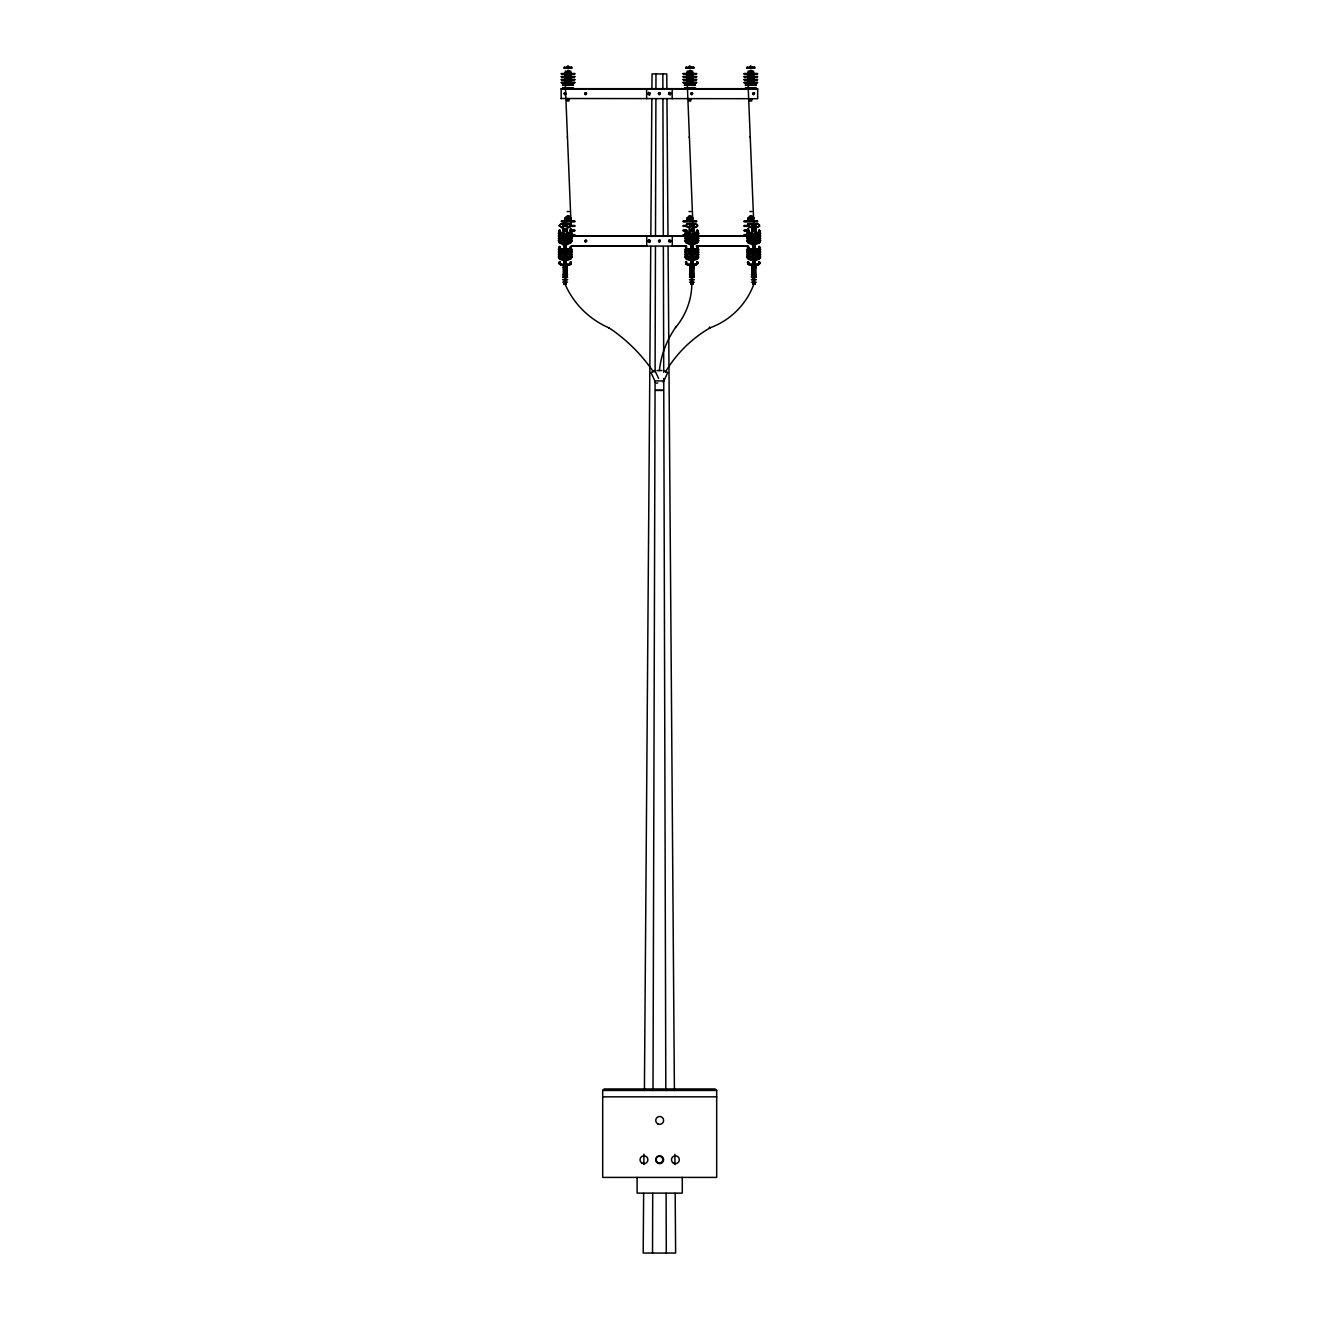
<?xml version="1.0" encoding="UTF-8"?>
<svg xmlns="http://www.w3.org/2000/svg" width="1319" height="1319" viewBox="0 0 1319 1319"><rect width="100%" height="100%" fill="white"/><g stroke="black" fill="none" stroke-linecap="round" stroke-linejoin="round"><path stroke-width="1.5" d="M652.526 1253.05L652.707 1193.382M653.004 1090.483L655.081 380.548M655.098 372.321L655.461 246.801M655.494 236.513L655.906 98.645M655.922 88.357L655.972 73.946M643.639 1193.382L643.194 1253.05L675.625 1253.05L675.18 1193.382M643.853 1164.562L643.936 1154.273M644.414 1090.483L650.745 246.801M650.828 236.513L651.85 98.645M651.932 88.357L652.031 73.946L666.771 73.946L666.886 88.357M649.195 242.02C650.119 239.91 647.843 241.031 649.921 241.707M565.274 246.373L565.224 247.296L565.043 246.389M691.832 246.538L691.98 246.373M754.056 246.422L753.808 247.296L753.693 246.323M563.807 243.207L566.659 243.454A6.166 2.061 0 0 0 570.451 240.503M754.039 243.916L755.144 243.092A5.903 1.978 0 0 0 758.854 240.14M692.03 243.669L692.31 244.707M565.356 229.819L564.598 229.424L565.851 229.885M565.851 229.226C563.658 226.67 566.197 233.001 564.961 228.649M565.703 228.583L564.746 228.665L565.703 228.665M564.499 240.124C574.655 242.795 558.069 251.286 564.647 240.223M564.202 240.75L564.054 233.562M563.757 245.186L564.928 244.806M564.202 268.136L564.202 244.988M566.362 240.652L566.412 233.562M568.192 239.629A3.001 1.006 0 0 1 566.692 240.503L566.065 240.833M566.659 243.454L566.51 243.092A5.903 1.978 0 0 0 570.088 242.119M566.247 268.515L566.065 244.905M565.093 266.702L565.851 265.976M565.093 265.498L564.961 267.213L564.878 265.531A5.82 1.946 0 0 0 570.154 262.514M564.598 265.976L565.356 266.85M563.807 270.972L566.51 270.857M565.703 266.306L564.796 266.916M692.426 228.616C691.997 229.275 690.332 230.182 692.557 229.885M691.502 229.358L691.667 229.522M691.337 245.532L690.464 245.186L691.123 233.282M690.464 245.186L692.97 244.839M690.942 269.818L691.337 244.839M693.069 240.652L693.102 233.562A6.018 2.011 0 0 0 697.042 230.561M692.244 240.932L693.398 240.553A3.149 1.055 0 0 0 695.031 239.695A3.001 1.006 0 0 1 693.382 240.503L692.524 245.532M691.931 244.015L693.2 243.092M691.502 265.729C692.607 266.323 691.997 266.059 691.304 265.976M690.942 242.976L690.909 268.515M691.667 265.663C689.788 268.68 693.992 264.311 691.304 266.257M692.772 268.598L693.069 245.087M753.512 228.5C753.825 229.358 754.419 229.424 753.512 230.1C755.639 227.923 752.16 230.264 753.38 228.896M754.287 228.698L753.99 229.011M754.006 245.318C752.242 247.329 750.346 239.085 754.237 240.074M752.836 240.75L752.687 233.562M752.44 243.207L754.056 243.57M752.391 245.186L755.144 244.938M752.836 268.136L752.836 244.988M754.996 240.652L755.045 233.562A6.018 2.011 0 0 0 758.969 230.561M756.826 239.629A3.001 1.006 0 0 1 755.325 240.503L754.699 240.833M754.452 244.839L754.171 245.565M754.452 245.532L755.342 240.553A3.149 1.055 0 0 0 756.958 239.695M754.501 266.916L753.363 266.306L754.501 265.976M754.501 265.795L753.594 267.213L753.512 265.531A5.82 1.946 0 0 0 758.788 262.514M752.391 271.104L755.144 270.857M753.231 265.795L754.353 265.647L753.231 265.976M754.501 266.257L753.231 266.916M755.045 245.186L754.699 268.598M693.349 226.11L693.134 226.044M754.353 226.34L753.347 226.208M567.648 227.577C576.09 226.093 565.637 221.526 562.059 223.851M747.889 224.922L748.384 226.456L751.368 227.33L751.368 225.434A2.473 0.824 0 0 1 753.825 224.51A2.473 0.824 0 0 1 756.282 225.434L756.282 228.945L755.177 229.094M663.144 382.444L667.76 372.519L663.49 370.524M648.305 240.652L649.212 240.074M564.12 68.209L571.984 68.209L571.852 67.236L567.417 68.341M689.342 66.082C693.942 67.401 687.76 69.017 685.962 67.236L685.962 68.209L693.827 68.209L693.827 67.236L689.243 68.341M754.748 67.236L750.165 68.341M608.999 327.986L609.164 327.936A85.092 84.696 -39.7 0 1 565.109 284.277L565.175 282.217M670.431 94.391C669.425 91.638 668.717 96.106 670.365 92.957M652.79 371.81L653.251 371.331M561.416 77.03L565.208 76.98M602.701 1090.45L604.168 1088.966L715.211 1088.966L716.679 1090.45L716.679 1177.405L602.701 1177.405L602.701 1090.45L716.679 1090.45M567.797 74.787C567.994 78.513 570.484 72.182 565.62 75.117M689.639 74.787C689.771 78.481 692.376 72.215 687.463 75.117M750.56 74.787C750.742 78.497 753.248 72.265 748.384 75.117M565.653 231.039L564.796 231.039L565.851 231.501M564.087 240.454L564.417 233.282M564.746 265.844C567.45 267.576 564.103 264.888 564.746 266.356M691.304 229.226L692.409 228.814M692.409 229.325L691.304 229.885M692.557 231.501L691.502 231.039M690.661 243.092L691.931 243.834M690.661 270.857L693.2 270.857M754.105 229.143L753.99 229.473M754.287 231.039L753.512 231.072M752.72 240.454L753.858 240.157M753.38 266.504L754.501 266.636M748.714 262.448A5.82 1.946 0 0 0 753.561 265.416L754.105 265.515M686.589 224.428L685.88 225.961L687.397 226.884L689.441 227.33L689.441 225.434A2.473 0.824 0 0 1 691.898 224.51A2.473 0.824 0 0 1 694.355 225.434L694.355 228.945L693.25 229.094M748.516 224.428L747.626 226.176L751.368 227.61L751.945 229.061M655.23 370.524L650.943 372.519L655.592 382.461M656.763 383.334L657.719 382.889M565.356 229.473L564.796 229.605M565.472 265.746L565.472 266.685M692.063 245.845L693.2 245.433M691.304 266.636L692.063 266.702M691.931 266.834L692.557 266.916M690.661 268.087L692.673 267.905M559.718 224.593L560.872 224.016M687.578 224.016L685.699 226.176L689.441 227.61L690.018 229.061M748.351 224.593L749.505 224.016M567.5 66.082C572.1 67.401 565.9 69.017 564.12 67.236L564.252 68.209M750.264 66.082C754.864 67.384 748.631 69.017 746.884 67.236L747.016 68.209M691.304 231.501L692.557 231.039M753.231 229.885L754.501 229.605M753.231 231.501L754.501 231.501M754.501 267.097L754.138 265.663M649.278 94.655C649.179 90.022 648.767 97.375 649.344 92.742C646.129 96.765 650.959 90.731 649.08 94.688M565.472 229.457L564.961 229.522M566.263 240.899L565.224 240.948M566.263 268.68L564.499 268.746M686.325 263.009A5.655 1.896 0 0 0 691.634 265.449L691.684 265.515A5.655 1.896 0 0 0 697.256 263.091M692.524 268.664L693.398 268.334L692.524 244.839M560.74 224.164L562.141 223.702M687.446 224.164L690.315 223.505M749.373 224.164L750.775 223.702M754.221 227.511L752.605 227.28L753.693 227.181M565.439 74.029L567.615 73.65M568.11 76.568L564.548 76.617M566.131 78.019L568.308 77.656M687.281 74.029L689.458 73.65M687.776 76.931L689.952 76.568M687.974 78.019L690.15 77.656M748.203 74.029L750.379 73.65M750.874 76.568L747.312 76.617M748.879 78.019L751.072 77.656M565.966 240.981L564.845 241.031M691.189 240.124L693.349 240.421M564.499 267.905L565.966 267.905M692.673 268.746L691.189 268.746M753.133 267.905L754.138 268.186M754.171 268.713L755.342 268.334L754.666 244.905M565.323 245.532L564.087 245.285M567.582 227.313L570.22 226.538L570.929 225.005M566.543 229.094L567.648 228.945L567.648 225.434A2.473 0.824 0 0 0 565.192 224.51A2.473 0.824 0 0 0 562.735 225.434L562.735 227.33L559.19 225.961M688.749 223.851L696.267 224.23M694.272 227.313L696.927 226.538L697.636 225.005M694.355 227.577L697.751 226.258L697.059 224.51M750.692 223.851L756.925 223.884M756.216 227.313L758.854 226.538L759.563 225.005M756.282 227.577L759.678 226.258L758.986 224.51M686.968 77.211L687.051 76.98M692.03 245.318L690.793 245.285M566.181 281.524L564.895 281.524M752.902 279.018L754.864 279.018L752.704 279.051M564.12 281.524L566.263 281.574M567.252 137.127L567.285 137.127M689.013 137.143L689.128 137.127M749.884 137.143L750.132 137.127M564.713 226.208L565.736 226.208M691.42 226.208L692.442 226.208M691.931 240.157L691.107 240.833M692.31 241.031L691.189 240.981M754.237 241.031L752.391 240.553M565.224 273.445C569.759 272.406 560.69 272.406 565.224 273.445L565.224 233.958M753.858 266.834L754.105 266.867M753.133 268.746L754.237 268.796M691.931 273.445C696.432 272.423 687.479 272.357 691.931 273.445L691.931 233.958M753.858 273.445C758.293 272.423 749.439 272.373 753.858 273.445L753.858 233.958M752.209 223.653L753.825 223.587M570.22 247.23A5.886 1.978 0 0 1 564.928 250.165A5.952 1.995 0 0 1 559.965 247.065A5.886 1.978 0 0 0 564.928 250.165L566.379 250.198M686.325 247.824A5.655 1.896 0 0 0 691.634 250.247L693.085 250.198M748.664 247.164A5.886 1.978 0 0 0 753.561 250.165L755.012 250.198M566.379 265.383L564.944 265.432A5.82 1.946 0 0 1 560.08 262.448M686.787 262.448A5.82 1.946 0 0 0 691.634 265.416L693.085 265.383M753.578 265.432L755.012 265.383M656.137 390.325L662.616 390.342M691.14 279.018L692.623 279.018M754.55 281.524L752.704 281.574M692.623 281.524L690.859 281.524L692.92 281.524M566.263 279.051L564.433 279.018M754.336 279.018L753.067 279.018M565.439 281.524L564.433 281.524M754.336 281.524L753.067 281.524M746.884 68.209L754.748 68.209M567.599 68.39L568.571 68.143M689.441 68.39L690.414 68.143M750.363 68.39L751.335 68.143M567.599 70.484L568.885 70.484M689.441 70.484L690.727 70.484M750.363 70.484L751.649 70.484M565.109 71.16L570.995 71.16M686.935 71.16L692.838 71.16M747.857 71.16L753.759 71.16M564.911 72.627L571.193 72.627M686.754 72.627L693.036 72.627M747.659 72.627L753.957 72.627M561.416 73.501L574.688 73.501M683.258 73.501L696.531 73.501M744.18 73.501L757.436 73.501M561.267 73.798L574.837 73.798M683.11 73.798L696.663 73.798M744.031 73.798L757.584 73.798M561.416 74.095L574.688 74.095M683.258 74.095L696.531 74.095M744.18 74.095L757.436 74.095M564.911 75.562L566.543 75.463M568.044 75.48L571.193 75.562M686.754 75.562L687.76 75.463M690.661 75.463L693.036 75.562M747.659 75.562L748.681 75.463M750.808 75.562L753.957 75.562M561.416 76.436L564.73 76.436M568.044 76.436L574.688 76.436M683.258 76.436L688.172 76.436M689.886 76.436L696.531 76.436M744.18 76.436L757.436 76.436M561.267 76.733L564.664 76.733M568.044 76.733L574.837 76.733M683.11 76.733L688.139 76.733M689.886 76.733L696.663 76.733M744.031 76.733L757.584 76.733M568.044 77.03L574.688 77.03M683.258 77.03L688.172 77.03M689.128 77.03L696.531 77.03M744.18 77.03L757.436 77.03M565.439 78.398L571.061 78.398M686.886 78.398L692.904 78.398M747.807 78.398L753.825 78.398M564.911 78.481L571.193 78.481M686.754 78.481L693.036 78.481M747.659 78.481L753.957 78.481M561.416 79.371L574.688 79.371M683.258 79.371L696.531 79.371M744.18 79.371L757.436 79.371M561.267 79.668L574.837 79.668M683.11 79.668L696.663 79.668M744.031 79.668L757.584 79.668M561.416 79.948L574.688 79.948M683.258 79.948L696.531 79.948M744.18 79.948L757.436 79.948M564.911 81.415L571.193 81.415M686.754 81.415L693.036 81.415M747.659 81.415L753.957 81.415M561.416 82.306L574.688 82.306M683.258 82.306L696.531 82.306M744.18 82.306L757.436 82.306M561.267 82.586L574.837 82.586M683.11 82.586L696.663 82.586M744.031 82.586L757.584 82.586M561.416 82.883L574.688 82.883M683.258 82.883L696.531 82.883M744.18 82.883L757.436 82.883M562.669 84.993L573.386 84.993M684.512 84.993L695.228 84.993M745.433 84.993L756.15 84.993M562.537 85.273L573.534 85.273L562.521 85.339M562.521 88.093L573.534 88.093M684.363 88.093L695.377 88.093M745.284 88.093L756.298 88.093M562.636 88.373L573.435 88.373M684.479 88.373L695.278 88.373M745.4 88.373L756.199 88.373M561.152 88.884L757.667 88.884M561.152 98.513L757.667 98.711L757.667 88.686L561.152 88.686L561.152 98.711M567.038 100.969L569.017 100.969M688.881 100.969L690.859 100.969M749.802 100.969L751.764 100.969M567.17 211.518L569.149 211.518M688.996 211.518L690.975 211.518M749.934 211.518L751.896 211.518M565.818 217.107L570.55 217.107L570.632 218.789M571.028 217.8L565.142 217.8L565.142 218.789L571.028 218.789M753.792 217.8L747.906 217.8L748.005 218.789L753.396 218.789L753.396 217.8M686.968 218.789L692.459 218.789L692.459 217.8M564.944 219.531L571.226 219.531M686.77 219.531L692.64 219.531M747.708 219.531L753.578 219.531M561.449 220.916L574.721 220.916M683.275 220.916L696.547 220.916M744.213 220.916L757.485 220.916M561.3 221.361L574.87 221.361M683.127 221.361L696.696 221.361M744.064 221.361L757.634 221.361M561.449 221.823L574.721 221.823M683.275 221.823L696.547 221.823M744.213 221.823L757.485 221.823M571.094 223.983L566.576 223.983L571.226 224.115M686.902 223.983L690.694 223.983M747.84 223.983L752.358 223.983L747.708 224.115M686.77 224.115L690.727 224.115M569.808 225.483L574.721 225.483M683.275 225.483L686.589 225.483M744.213 225.483L749.126 225.483M569.841 225.945L574.87 225.945M683.127 225.945L686.523 225.945M744.064 225.945L749.093 225.945M569.808 226.39L574.721 226.39M683.275 226.39L686.589 226.39M744.213 226.39L749.126 226.39M691.074 227.016L694.355 227.016A2.473 0.824 0 0 0 694.124 226.555M570.303 228.682L571.226 228.682M747.708 228.682L748.714 228.55M563.262 229.869L563.658 237.404L563.328 226.208L567.186 226.39L566.807 237.404L567.186 229.869M569.808 230.05L574.721 230.05M683.275 230.05L686.589 230.05M689.969 229.869C693.365 250.841 683.951 222.317 693.316 225.912M693.893 229.869L693.497 237.404L693.629 226.06M744.213 230.05L749.126 230.05M751.896 229.869L752.292 237.404L751.962 226.208L755.82 226.39L755.441 237.404L755.82 229.869M563.262 230.314L567.186 230.347M689.969 230.314L693.893 230.347M751.896 230.314L755.82 230.347M569.841 230.512L574.87 230.512M683.127 230.512L686.523 230.512M744.064 230.512L749.093 230.512M563.262 230.776L567.186 230.776M689.969 230.776L693.893 230.776M751.896 230.776L755.82 230.776M569.808 230.973L574.721 230.973M683.275 230.973L686.589 230.973M744.213 230.973L749.126 230.973M747.84 233.117L748.714 233.117L747.708 233.249M567.186 233.166L566.807 233.166A3.001 1.006 0 0 0 567.78 232.803M570.303 233.249L571.226 233.249M751.896 233.166L752.292 233.166A3.001 1.006 0 0 1 751.22 232.803M755.82 233.166L755.441 233.166A3.001 1.006 0 0 0 756.43 232.803M563.658 234.617L566.807 234.617M569.808 234.634L574.721 234.634M683.275 234.634L686.589 234.634M690.365 234.617L693.497 234.617M744.213 234.634L749.126 234.634M752.292 234.617L755.441 234.617M563.262 234.881L567.186 234.881M689.969 234.881L693.893 234.881M751.896 234.881L755.82 234.881M569.841 235.079L574.87 235.079M683.127 235.079L686.523 235.079M744.064 235.079L749.093 235.079M571.407 235.54L574.721 235.54M683.275 235.54L685.221 235.54M744.213 235.54L747.527 235.54M571.424 236.035L686.539 236.035M696.712 236.035L747.593 236.035M571.49 236.233L686.127 236.233M696.366 236.233L747.527 236.233M571.49 245.862L647.233 245.862M671.8 245.862L686.127 245.862M696.366 245.862L747.527 245.862M571.424 246.059L686.539 246.059M696.366 246.059L747.593 246.059M563.262 267.328L567.186 267.411M689.969 267.328L693.893 267.411M751.896 267.411L755.82 267.411M563.262 267.79L567.186 267.79M689.969 267.79L693.893 267.79M751.896 267.79L755.82 267.79M564.07 274.039L566.263 274.039M690.777 274.039L692.97 274.039M752.704 274.039L754.913 274.039M562.85 274.517L567.5 274.517M689.557 274.517L694.19 274.517M751.484 274.517L756.133 274.517M562.801 274.682L567.549 274.682M689.507 274.682L694.256 274.682M751.434 274.682L756.183 274.682M566.23 276.495L564.12 276.495L566.263 276.545M562.85 277.023L567.5 277.023M689.557 277.023L694.19 277.023M751.484 277.023L756.133 277.023M562.801 277.188L567.549 277.188M689.507 277.188L694.256 277.188M751.434 277.188L756.183 277.188M562.85 279.546L567.5 279.546M689.557 279.546L694.19 279.546M751.484 279.546L756.133 279.546M562.801 279.694L567.549 279.694M689.507 279.694L694.256 279.694M751.434 279.694L756.183 279.694M562.801 282.217L567.549 282.217M689.507 282.217L694.256 282.217M751.434 282.217L756.183 282.217M690.843 284.277L692.904 284.277L692.772 282.217M752.803 282.217L752.77 284.277L754.831 284.277M656.994 370.54L661.709 370.54M655.592 380.911L663.144 380.911M655.592 390.358L663.144 390.358M602.701 1096.831L716.679 1096.831M747.774 77.211L753.891 226.274M565.01 77.211L571.127 226.274M753.858 240.948L752.819 240.899M691.931 240.948L690.464 240.553A3.001 1.006 0 0 1 688.881 239.629M565.538 244.806L566.51 244.938M753.858 268.713L752.588 268.581M691.799 266.702L691.502 266.619M691.931 268.713L690.892 268.68M565.093 268.136L566.263 267.971M691.898 223.587L693.497 223.669M565.192 223.587L566.807 223.669M659.385 370.639L659.385 370.639A93.039 92.182 0 0 1 675.641 327.409A70.649 70.006 38.2 0 0 691.881 284.277L691.881 282.217M564.928 240.932L563.757 240.553A3.001 1.006 0 0 1 562.174 239.629M563.312 229.061L559.009 225.434M747.56 75.199L749.027 75.463M747.461 75.727L748.945 75.991M747.213 77.145L748.681 77.409M686.638 75.199L688.106 75.463M686.539 75.727L688.023 75.991M686.391 76.617L687.858 76.881M686.292 77.145L687.76 77.409M564.796 75.199L566.28 75.463M564.697 75.727L566.181 75.991M564.45 77.145L565.917 77.409M666.243 371.909L665.122 371.167L666.26 371.892M754.105 229.836L754.138 228.649M692.178 228.484L692.36 229.902M565.818 244.839L566.032 268.037M564.647 268.664L563.757 268.334L564.417 244.905M756.826 223.752L758.194 224.23M694.899 223.752L697.223 224.675M568.291 223.884L570.533 224.675M753.034 268.598L753.067 244.905M758.062 224.082L759.167 224.675M675.658 327.31L675.476 327.392M755.342 240.553L754.666 233.282M709.49 327.293L710.1 328.513L709.474 327.31M753.808 282.217L753.808 284.277A74.012 73.666 51.6 0 1 709.787 327.903L709.869 327.969A125.453 124.332 0 0 0 665.683 371.546M654.966 370.639L658.626 378.471M687.018 77.277L692.97 226.274M666.969 98.645L667.991 236.513M668.073 246.801L674.405 1090.483M674.883 1154.273L674.965 1164.562M662.847 73.946L662.896 88.357M662.913 98.645L663.325 236.513M663.358 246.801L663.721 372.321M663.737 378.487L665.815 1090.483M666.111 1193.382L666.293 1253.05M755.82 263.866L755.82 275.605M755.342 265.91L755.342 275.605M754.831 282.217L754.798 284.277M754.6 67.236L754.6 68.209M754.534 282.217L754.534 284.277M754.221 67.236L754.221 68.209M754.32 282.217L754.32 284.277M754.072 282.217L754.072 284.277M753.693 217.8L753.693 218.789M753.594 67.236L753.594 68.209M753.545 282.217L753.545 284.277M753.297 217.8L748.664 217.8M753.297 282.217L753.297 284.277M752.984 217.107L752.935 218.789M753.067 233.282L753.067 240.272M753.083 282.217L752.918 284.277M752.77 67.236L752.77 68.209M752.292 67.236L752.292 68.209M752.325 217.8L752.325 218.789M752.391 265.91L752.391 275.605M752.061 98.711L752.061 99.683L749.538 99.683L749.538 98.711M752.127 217.8L752.176 216.135L749.654 216.135L749.769 217.8M751.896 263.866L751.896 275.605M751.55 217.107L751.616 218.789M751.335 98.711L751.335 99.683M751.451 216.135L751.451 217.107M751.006 70.484L751.006 75.364M750.841 217.8L750.841 218.789M750.379 216.135L750.082 218.789M750.264 98.711L750.264 99.683M749.34 67.236L749.34 68.209M749.274 217.107L749.373 218.789M748.846 67.236L748.846 68.209M748.895 217.107L748.763 218.789M748.302 217.8L748.302 218.789M748.038 67.236L748.038 68.209M747.411 67.236L747.411 68.209M693.893 263.866L693.893 275.605M693.679 67.236L693.679 68.209M693.299 67.236L693.299 68.209M693.398 265.91L693.398 275.605M692.673 67.236L692.673 68.209M692.755 218.789L692.854 217.8L686.968 217.8L687.067 218.789M692.739 233.282L692.739 240.272M692.393 282.217L692.607 284.277M692.294 217.8L687.644 217.8M692.145 282.217L692.145 284.277M691.848 67.236L691.848 68.209M692.046 217.107L691.997 218.789M691.601 282.217L691.601 284.277M691.37 67.236L691.37 68.209M691.387 217.8L691.387 218.789M691.354 282.217L691.354 284.277M691.14 98.711L691.14 99.683L688.617 99.683L688.617 98.711M691.189 217.8L691.238 216.135L688.716 216.135L688.831 217.8M691.14 282.217L691.14 284.277M690.76 233.562L690.942 242.037M690.942 270.741L690.942 272.588M690.975 282.217L690.975 284.277M690.513 216.135L690.678 218.789M690.464 265.91L690.464 275.605M690.414 98.711L690.414 99.683M690.084 70.484L690.084 75.364M690.002 217.107L689.903 218.789M689.969 263.866L689.969 275.605M689.441 216.135L689.392 217.8M689.342 98.711L689.342 99.683M689.145 217.8L689.145 218.789M688.419 67.236L688.419 68.209M688.337 217.107L688.436 218.789M687.924 67.236L687.924 68.209M687.957 217.107L687.826 218.789M687.364 217.8L687.364 218.789M687.117 67.236L687.117 68.209M686.49 67.236L686.49 68.209M686.094 67.236L686.094 68.209M682.286 1177.405L682.286 1193.118L637.093 1193.118L637.093 1177.405M672.179 88.686L672.179 98.711M672.278 236.035L672.278 246.059M646.64 88.686L646.64 98.711M646.739 236.035L646.739 246.059M571.457 67.236L571.457 68.209M570.929 217.8L570.929 218.789M570.83 67.236L570.83 68.209M570.22 217.107L570.171 218.789M570.022 67.236L570.022 68.209M569.561 217.8L569.561 218.789M569.528 67.236L569.528 68.209M569.297 98.711L569.297 99.683L566.774 99.683L566.774 98.711M569.363 217.8L569.412 216.135L566.89 216.135L567.005 217.8M568.786 217.107L568.852 218.789M568.571 98.711L568.571 99.683M568.687 216.135L568.687 217.107M568.242 70.484L568.242 75.364M568.093 217.8L568.093 218.789M567.5 98.711L567.5 99.683M567.615 216.135L567.566 217.8M567.318 217.8L567.318 218.789M567.186 263.866L567.186 275.605M566.576 67.236L566.576 68.209M566.609 218.789L566.51 217.107M566.708 265.91L566.708 275.605M566.082 67.236L566.082 68.209M566.148 217.107L565.999 218.789M566.032 233.282L566.032 240.272M566.065 282.217L566.164 284.277L564.136 284.277L564.285 282.217M565.9 282.217L565.9 284.277M565.538 217.8L565.538 218.789M565.439 282.217L565.439 284.277M565.274 67.236L565.274 68.209M565.241 217.8L565.241 218.789M564.911 282.217L564.911 284.277M564.647 67.236L564.647 68.209M564.647 282.217L564.647 284.277M564.45 282.217L564.45 284.277M563.757 265.91L563.757 275.605M563.262 263.866L563.262 275.605M609.131 327.887A165.765 164.248 0 0 1 653.152 371.48M759.167 229.77A6.249 2.094 0 0 1 755.177 232.803M751.945 232.787A6.249 2.094 0 0 1 748.351 229.687M759.101 230.182A6.166 2.061 0 0 1 755.16 233.183M751.962 233.166A6.166 2.061 0 0 1 748.417 230.116M759.183 231.435A5.655 1.896 0 0 1 755.029 233.727A5.886 1.978 0 0 0 758.854 230.759M752.11 233.694A5.655 1.896 0 0 1 748.862 230.891M748.664 230.677A5.886 1.978 0 0 0 752.044 233.611A6.018 2.011 0 0 1 748.549 230.479M752.506 226.208A2.473 0.824 0 0 1 755.144 226.208M759.563 232.474A6.628 2.226 0 0 1 753.825 235.821A3.149 1.055 0 0 1 750.676 234.815M748.071 232.474A6.628 2.226 0 0 0 753.825 235.821A3.149 1.055 0 0 0 756.958 234.815M759.563 231.996A6.628 2.226 0 0 1 753.825 235.326A6.628 2.226 0 0 1 748.071 231.996M756.545 232.902A3.149 1.055 0 0 1 755.391 233.282M752.242 233.282A3.149 1.055 0 0 1 751.088 232.902M758.606 231.732A6.776 2.275 0 0 1 758.606 234.947A6.776 2.275 0 0 1 749.027 234.947A6.776 2.275 0 0 1 749.027 231.732M750.808 239.629A3.001 1.006 0 0 0 752.308 240.503A3.149 1.055 0 0 1 750.676 239.695M759.563 239.811A6.628 2.226 0 0 1 755.54 243.075M748.071 239.811A6.628 2.226 0 0 0 752.094 243.075A5.903 1.978 0 0 1 748.648 240.074A5.688 1.913 0 0 0 752.11 242.844A6.776 2.275 0 0 1 749.027 239.069M759.563 239.316A6.628 2.226 0 0 1 755.54 242.581M752.094 242.581A6.628 2.226 0 0 1 748.071 239.316M758.606 239.069A6.776 2.275 0 0 1 755.573 242.877M756.826 234.749A3.001 1.006 0 0 1 756.43 235.244M755.952 235.458A3.001 1.006 0 0 1 751.698 235.458M751.22 235.244A3.001 1.006 0 0 1 750.808 234.749M759.563 234.914A6.628 2.226 0 0 1 753.825 238.261A3.149 1.055 0 0 1 750.676 237.255M748.071 234.914A6.628 2.226 0 0 0 753.825 238.261A3.149 1.055 0 0 0 756.958 237.255M759.563 234.436A6.628 2.226 0 0 1 753.825 237.766A6.628 2.226 0 0 1 748.071 234.436M758.606 234.188A6.776 2.275 0 0 1 758.606 237.404A6.776 2.275 0 0 1 749.027 237.404A6.776 2.275 0 0 1 749.027 234.188M756.826 237.189A3.001 1.006 0 0 1 753.825 238.195A3.001 1.006 0 0 1 750.808 237.189M759.563 237.371A6.628 2.226 0 0 1 753.825 240.701A6.628 2.226 0 0 1 748.071 237.371M755.902 236.728A2.951 0.989 0 0 1 755.292 236.892M752.341 236.892A2.951 0.989 0 0 1 751.731 236.728M759.563 236.876A6.628 2.226 0 0 1 753.825 240.206A6.628 2.226 0 0 1 748.071 236.876M758.606 236.629A6.776 2.275 0 0 1 758.606 239.844A6.776 2.275 0 0 1 749.027 239.844A6.776 2.275 0 0 1 749.027 236.629M759.167 246.241A6.249 2.094 0 0 1 753.561 249.34A6.249 2.094 0 0 1 748.351 246.158M759.101 246.669A6.166 2.061 0 0 1 753.561 249.72A6.166 2.061 0 0 1 748.417 246.587M759.134 240.718A6.216 2.094 0 0 1 755.177 243.751M751.945 243.718A6.216 2.094 0 0 1 748.368 240.635M759.167 240.948A6.249 2.094 0 0 1 755.177 243.999M751.945 243.966A6.249 2.094 0 0 1 748.351 240.866M759.084 240.503A6.166 2.061 0 0 1 755.16 243.504M751.962 243.471A6.166 2.061 0 0 1 748.417 240.421M759.216 240.553A5.688 1.913 0 0 1 759.15 241.542M758.557 242.004A5.688 1.913 0 0 1 755.045 242.861M759.019 240.322A6.067 2.044 0 0 1 755.144 243.273M751.995 243.257A6.067 2.044 0 0 1 748.5 240.239M759.183 247.906A5.655 1.896 0 0 1 752.836 250.231A5.655 1.896 0 0 1 748.862 247.378M758.854 247.23A5.886 1.978 0 0 1 753.561 250.165A5.952 1.995 0 0 1 748.598 247.065M758.903 247.131A5.952 1.995 0 0 1 753.561 250.099M758.029 241.855A5.012 1.682 0 0 1 757.238 242.201M750.148 242.201A5.012 1.682 0 0 1 749.34 241.855M756.43 249.192A3.001 1.006 0 0 0 756.727 248.945A3.149 1.055 0 0 1 756.545 249.275M751.22 249.192A3.001 1.006 0 0 1 750.907 248.945M759.563 248.862A6.628 2.226 0 0 1 753.825 252.193A3.149 1.055 0 0 1 750.775 251.467M748.071 248.862A6.628 2.226 0 0 0 753.825 252.193A3.149 1.055 0 0 0 756.859 251.467A3.001 1.006 0 0 1 753.825 252.127A3.001 1.006 0 0 1 750.907 251.385M756.661 248.615A2.951 0.989 0 0 1 756.364 248.846M751.269 248.846A2.951 0.989 0 0 1 750.973 248.615M759.563 248.368A6.628 2.226 0 0 1 753.825 251.715A6.628 2.226 0 0 1 748.071 248.368M758.606 248.12A6.776 2.275 0 0 1 758.606 251.335A6.776 2.275 0 0 1 749.027 251.335A6.776 2.275 0 0 1 749.027 248.12M751.088 249.275A3.149 1.055 0 0 1 750.775 249.027M756.414 256.513A3.001 1.006 0 0 1 751.22 256.513M759.563 256.183A6.628 2.226 0 0 1 753.825 259.53A6.628 2.226 0 0 1 748.071 256.183M759.563 255.705A6.628 2.226 0 0 1 753.825 259.035A6.628 2.226 0 0 1 748.071 255.705M756.545 256.611A3.149 1.055 0 0 1 751.088 256.611M758.606 255.457A6.776 2.275 0 0 1 758.606 258.672A6.776 2.275 0 0 1 749.027 258.672A6.776 2.275 0 0 1 749.027 255.457M759.563 251.302A6.628 2.226 0 0 1 753.825 254.649A3.149 1.055 0 0 1 750.775 253.907M748.071 251.302A6.628 2.226 0 0 0 753.825 254.649A3.149 1.055 0 0 0 756.859 253.907A3.001 1.006 0 0 1 753.825 254.567A3.001 1.006 0 0 1 750.907 253.825M759.563 250.824A6.628 2.226 0 0 1 753.825 254.155A6.628 2.226 0 0 1 748.071 250.824M758.606 250.561A6.776 2.275 0 0 1 758.606 253.776A6.776 2.275 0 0 1 749.027 253.776A6.776 2.275 0 0 1 749.027 250.561M759.563 253.743A6.628 2.226 0 0 1 753.825 257.09A6.628 2.226 0 0 1 748.071 253.743M759.563 253.264A6.628 2.226 0 0 1 753.825 256.595A6.628 2.226 0 0 1 748.071 253.264M758.606 253.001A6.776 2.275 0 0 1 758.606 256.216A6.776 2.275 0 0 1 749.027 256.216A6.776 2.275 0 0 1 749.027 253.001M759.167 261.591A6.249 2.094 0 0 1 753.561 264.707A6.249 2.094 0 0 1 748.351 261.525M759.15 261.723A6.232 2.094 0 0 1 753.561 264.806A6.232 2.094 0 0 1 748.368 261.64M759.084 256.71A6.166 2.061 0 0 1 753.561 259.777A6.166 2.061 0 0 1 748.417 256.644M759.167 257.106A6.249 2.094 0 0 1 753.561 260.206A6.249 2.094 0 0 1 748.351 257.024M748.549 256.43A6.018 2.011 0 0 0 753.561 259.497A6.018 2.011 0 0 0 758.969 256.513A6.117 2.061 0 0 1 753.561 259.678A6.117 2.061 0 0 1 748.45 256.562M759.183 263.091A5.655 1.896 0 0 1 752.836 265.416A5.655 1.896 0 0 1 748.862 262.563M758.969 262.283A6.018 2.011 0 0 1 753.561 265.267A6.018 2.011 0 0 1 748.549 262.201M759.052 262.069A6.117 2.061 0 0 1 753.561 265.119A6.117 2.061 0 0 1 748.45 261.986M697.223 229.77A6.249 2.094 0 0 1 693.25 232.803M690.018 232.787A6.249 2.094 0 0 1 686.424 229.687M697.157 230.182A6.166 2.061 0 0 1 693.233 233.183A3.001 1.006 0 0 0 694.486 232.803A3.149 1.055 0 0 1 693.464 233.282M686.49 230.116A6.166 2.061 0 0 0 690.035 233.166L690.365 233.166A3.001 1.006 0 0 1 689.276 232.803M697.256 231.435A5.655 1.896 0 0 1 693.102 233.727A5.886 1.978 0 0 0 696.927 230.759M690.183 233.694A5.655 1.896 0 0 1 686.325 231.353M690.117 233.611A5.886 1.978 0 0 1 686.721 230.677M690.084 233.463A6.018 2.011 0 0 1 686.605 230.479M690.579 226.208A2.473 0.824 0 0 1 693.217 226.208M696.58 232.012A6.628 2.226 0 0 1 696.96 235.013A6.628 2.226 0 0 1 688.089 235.409A6.628 2.226 0 0 1 686.144 232.474M696.58 231.534A6.628 2.226 0 0 1 696.96 234.535A6.628 2.226 0 0 1 688.089 234.93A6.628 2.226 0 0 1 686.144 231.996M690.315 233.282A3.149 1.055 0 0 1 689.161 232.902M696.679 231.732A6.776 2.275 0 0 1 697.075 234.815A6.776 2.275 0 0 1 687.99 235.211A6.776 2.275 0 0 1 686.012 232.21M696.58 239.349A6.628 2.226 0 0 1 693.596 243.075M686.144 239.811A6.628 2.226 0 0 0 690.167 243.075A5.903 1.978 0 0 1 686.721 240.074M696.58 238.854A6.628 2.226 0 0 1 693.596 242.581M690.167 242.581A6.628 2.226 0 0 1 686.144 239.316M690.315 240.619A3.149 1.055 0 0 1 688.749 239.695M696.679 239.069A6.776 2.275 0 0 1 693.646 242.877M686.012 239.53A6.776 2.275 0 0 0 690.134 242.877A5.688 1.913 0 0 1 686.902 240.025M694.486 235.244A3.001 1.006 0 0 0 694.899 234.749A3.149 1.055 0 0 1 691.881 235.87A3.149 1.055 0 0 1 688.749 234.815M694.008 235.458A3.001 1.006 0 0 1 689.755 235.458M689.276 235.244A3.001 1.006 0 0 1 688.881 234.749M696.58 234.452A6.628 2.226 0 0 1 696.96 237.469A6.628 2.226 0 0 1 688.089 237.849A6.628 2.226 0 0 1 686.144 234.914M696.58 233.974A6.628 2.226 0 0 1 696.96 236.975A6.628 2.226 0 0 1 688.089 237.371A6.628 2.226 0 0 1 686.144 234.436M696.679 234.188A6.776 2.275 0 0 1 697.075 237.255A6.776 2.275 0 0 1 687.99 237.651A6.776 2.275 0 0 1 686.012 234.65M688.881 237.189A3.001 1.006 0 0 0 691.881 238.195A3.149 1.055 0 0 0 695.031 237.255A3.001 1.006 0 0 1 691.881 238.195A3.149 1.055 0 0 1 688.749 237.255M696.58 236.909A6.628 2.226 0 0 1 696.96 239.91A6.628 2.226 0 0 1 688.089 240.305A6.628 2.226 0 0 1 686.144 237.371M693.975 236.728A2.951 0.989 0 0 1 693.365 236.892M690.414 236.892A2.951 0.989 0 0 1 689.804 236.728M696.58 236.414A6.628 2.226 0 0 1 696.96 239.415A6.628 2.226 0 0 1 688.089 239.811A6.628 2.226 0 0 1 686.144 236.876M696.679 236.629A6.776 2.275 0 0 1 697.075 239.695A6.776 2.275 0 0 1 687.99 240.091A6.776 2.275 0 0 1 686.012 237.09M697.223 246.389A6.232 2.094 0 0 1 691.634 249.472A6.232 2.094 0 0 1 686.441 246.307M697.157 246.669A6.166 2.061 0 0 1 691.634 249.72A6.166 2.061 0 0 1 686.49 246.587M693.25 243.867A6.232 2.094 0 0 0 697.223 240.833A6.249 2.094 0 0 1 693.25 243.999M690.018 243.85A6.232 2.094 0 0 1 686.424 240.75M690.018 243.966A6.249 2.094 0 0 1 686.424 240.866M693.233 243.504A6.166 2.061 0 0 0 697.157 240.503A5.688 1.913 0 0 1 697.223 241.542M690.035 243.471A6.166 2.061 0 0 1 686.49 240.421M696.613 242.004A5.688 1.913 0 0 1 693.118 242.861M697.091 240.322A6.067 2.044 0 0 1 693.2 243.273M690.068 243.257A6.067 2.044 0 0 1 686.572 240.239M696.927 240.14A5.903 1.978 0 0 1 693.167 243.009M697.256 247.906A5.655 1.896 0 0 1 691.634 250.247A5.886 1.978 0 0 1 686.721 247.164A5.952 1.995 0 0 0 691.634 250.099A5.886 1.978 0 0 0 696.927 247.23M696.976 247.131A5.952 1.995 0 0 1 691.634 250.099M696.102 241.855A5.012 1.682 0 0 1 695.311 242.201M688.221 242.201A5.012 1.682 0 0 1 687.413 241.855M694.8 248.945A3.001 1.006 0 0 1 694.486 249.192M689.276 249.192A3.001 1.006 0 0 1 688.98 248.945M696.58 248.401A6.628 2.226 0 0 1 696.96 251.401A6.628 2.226 0 0 1 688.089 251.797A6.628 2.226 0 0 1 686.144 248.862M696.58 247.906A6.628 2.226 0 0 1 696.96 250.923A6.628 2.226 0 0 1 688.089 251.302A6.628 2.226 0 0 1 686.144 248.368M696.679 248.12A6.776 2.275 0 0 1 697.075 251.187A6.776 2.275 0 0 1 687.99 251.599A6.776 2.275 0 0 1 686.012 248.599M694.734 248.615A2.951 0.989 0 0 1 694.437 248.846M694.932 249.027A3.149 1.055 0 0 1 694.602 249.275M689.161 249.275A3.149 1.055 0 0 1 688.848 249.027M689.276 256.513A3.001 1.006 0 0 0 694.486 256.513A3.149 1.055 0 0 1 689.161 256.611M698.295 256.727A6.628 2.226 0 0 1 691.024 259.513A6.628 2.226 0 0 1 686.144 256.183M697.636 255.705A6.628 2.226 0 0 1 691.881 259.035A6.628 2.226 0 0 1 686.144 255.705M698.443 256.463A6.776 2.275 0 0 1 691.008 259.315A6.776 2.275 0 0 1 686.012 255.919M694.783 251.385A3.001 1.006 0 0 1 691.881 252.127A3.001 1.006 0 0 1 688.98 251.385M696.58 250.841A6.628 2.226 0 0 1 696.96 253.842A6.628 2.226 0 0 1 688.089 254.237A6.628 2.226 0 0 1 686.144 251.302M696.58 250.363A6.628 2.226 0 0 1 696.96 253.363A6.628 2.226 0 0 1 688.089 253.759A6.628 2.226 0 0 1 686.144 250.824M694.932 251.467A3.149 1.055 0 0 1 691.881 252.259A3.149 1.055 0 0 1 688.848 251.467M696.679 250.561A6.776 2.275 0 0 1 697.075 253.627A6.776 2.275 0 0 1 687.99 254.039A6.776 2.275 0 0 1 686.012 251.039M694.783 253.825A3.001 1.006 0 0 1 691.881 254.567A3.001 1.006 0 0 1 688.98 253.825M696.58 253.281A6.628 2.226 0 0 1 696.96 256.282A6.628 2.226 0 0 1 688.089 256.677A6.628 2.226 0 0 1 686.144 253.743M696.58 252.803A6.628 2.226 0 0 1 696.96 255.804A6.628 2.226 0 0 1 688.089 256.199A6.628 2.226 0 0 1 686.144 253.264M694.932 253.907A3.149 1.055 0 0 1 691.881 254.699A3.149 1.055 0 0 1 688.848 253.907M696.679 253.001A6.776 2.275 0 0 1 697.075 256.084A6.776 2.275 0 0 1 687.99 256.48A6.776 2.275 0 0 1 686.012 253.479M697.223 261.591A6.249 2.094 0 0 1 691.634 264.707A6.249 2.094 0 0 1 686.424 261.525M697.223 261.723A6.232 2.094 0 0 1 691.634 264.806A6.232 2.094 0 0 1 686.441 261.64M697.223 257.106A6.249 2.094 0 0 1 691.634 260.206A6.249 2.094 0 0 1 686.424 257.024M697.223 257.832A5.688 1.913 0 0 0 697.273 256.859A6.166 2.061 0 0 1 691.634 259.777A6.166 2.061 0 0 1 686.49 256.644A6.117 2.061 0 0 0 691.634 259.678A6.117 2.061 0 0 0 697.124 256.644M696.613 258.293A5.688 1.913 0 0 1 688.815 258.936A5.688 1.913 0 0 1 686.902 256.315M697.042 256.513A6.018 2.011 0 0 1 691.634 259.497A6.018 2.011 0 0 1 686.605 256.43A5.82 1.962 0 0 0 688.732 259.002A5.82 1.962 0 0 0 696.745 258.343M696.861 256.397A5.82 1.962 0 0 1 697.355 257.881M696.861 262.514A5.82 1.946 0 0 1 691.634 265.416M697.042 262.283A6.018 2.011 0 0 1 691.634 265.267A6.018 2.011 0 0 1 686.605 262.201M697.124 262.069A6.117 2.061 0 0 1 691.634 265.119A6.117 2.061 0 0 1 686.523 261.986M570.533 229.77A6.249 2.094 0 0 1 566.543 232.803M563.312 232.787A6.249 2.094 0 0 1 559.718 229.687M570.467 230.182A6.166 2.061 0 0 1 566.527 233.183M559.784 230.116A6.166 2.061 0 0 0 563.328 233.166L563.658 233.166A3.001 1.006 0 0 1 562.57 232.803M570.55 231.435A5.655 1.896 0 0 1 566.395 233.727M563.477 233.694A5.655 1.896 0 0 1 560.212 230.891M570.22 230.759A5.886 1.978 0 0 1 566.461 233.628M560.014 230.677A5.886 1.978 0 0 0 563.411 233.611A6.018 2.011 0 0 1 559.916 230.479M570.336 230.561A6.018 2.011 0 0 1 566.494 233.496M563.872 226.208A2.473 0.824 0 0 1 566.51 226.208M570.929 232.474A6.628 2.226 0 0 1 565.175 235.821A3.149 1.055 0 0 1 562.042 234.815M559.437 232.474A6.628 2.226 0 0 0 565.175 235.821A3.149 1.055 0 0 0 568.324 234.815M570.929 231.996A6.628 2.226 0 0 1 565.175 235.326A6.628 2.226 0 0 1 559.437 231.996M567.912 232.902A3.149 1.055 0 0 1 566.758 233.282M563.609 233.282A3.149 1.055 0 0 1 562.455 232.902M569.973 231.732A6.776 2.275 0 0 1 569.973 234.947A6.776 2.275 0 0 1 560.394 234.947A6.776 2.275 0 0 1 560.394 231.732M570.929 239.811A6.628 2.226 0 0 1 566.906 243.075M559.437 239.811A6.628 2.226 0 0 0 563.46 243.075A5.903 1.978 0 0 1 560.014 240.074M570.929 239.316A6.628 2.226 0 0 1 566.906 242.581M563.46 242.581A6.628 2.226 0 0 1 559.437 239.316M568.324 239.695A3.149 1.055 0 0 1 566.758 240.619M563.609 240.619A3.149 1.055 0 0 1 562.042 239.695M569.973 239.069A6.776 2.275 0 0 1 566.939 242.877M560.394 239.069A6.776 2.275 0 0 0 563.427 242.877A5.688 1.913 0 0 1 560.196 240.025M568.192 234.733A3.001 1.006 0 0 1 567.78 235.244M567.302 235.458A3.001 1.006 0 0 1 563.065 235.458M562.586 235.244A3.001 1.006 0 0 1 562.174 234.733M570.929 234.914A6.628 2.226 0 0 1 565.175 238.261A3.149 1.055 0 0 1 562.042 237.255M559.437 234.914A6.628 2.226 0 0 0 565.175 238.261A3.149 1.055 0 0 0 568.324 237.255M570.929 234.436A6.628 2.226 0 0 1 565.175 237.766A6.628 2.226 0 0 1 559.437 234.436M569.973 234.188A6.776 2.275 0 0 1 569.973 237.404A6.776 2.275 0 0 1 560.394 237.404A6.776 2.275 0 0 1 560.394 234.188M568.192 237.189A3.001 1.006 0 0 1 565.175 238.195A3.001 1.006 0 0 1 562.174 237.189M570.929 237.371A6.628 2.226 0 0 1 565.175 240.701A6.628 2.226 0 0 1 559.437 237.371M567.269 236.728A2.951 0.989 0 0 1 566.659 236.892M563.708 236.892A2.951 0.989 0 0 1 563.098 236.728M570.929 236.876A6.628 2.226 0 0 1 565.175 240.206A6.628 2.226 0 0 1 559.437 236.876M569.973 236.629A6.776 2.275 0 0 1 569.973 239.844A6.776 2.275 0 0 1 560.394 239.844A6.776 2.275 0 0 1 560.394 236.629M570.517 246.389A6.232 2.094 0 0 1 564.928 249.472A6.232 2.094 0 0 1 559.734 246.307M570.467 246.669A6.166 2.061 0 0 1 564.928 249.72A6.166 2.061 0 0 1 559.784 246.587M566.543 243.867A6.232 2.094 0 0 0 570.517 240.833A6.249 2.094 0 0 1 566.543 243.999M563.312 243.85A6.232 2.094 0 0 1 559.718 240.75M563.312 243.966A6.249 2.094 0 0 1 559.718 240.866M563.328 243.471A6.166 2.061 0 0 1 559.784 240.421M570.583 240.553A5.688 1.913 0 0 1 570.517 241.542M569.923 242.004A5.688 1.913 0 0 1 566.412 242.861M570.385 240.322A6.067 2.044 0 0 1 566.494 243.273M563.361 243.257A6.067 2.044 0 0 1 559.866 240.239M570.22 240.14A5.903 1.978 0 0 1 570.715 241.641M570.55 247.906A5.655 1.896 0 0 1 564.202 250.231A5.655 1.896 0 0 1 560.212 247.378M570.27 247.131A5.952 1.995 0 0 1 564.928 250.099M569.396 241.855A5.012 1.682 0 0 1 568.604 242.201M561.515 242.201A5.012 1.682 0 0 1 560.707 241.855M568.093 248.945A3.001 1.006 0 0 1 567.78 249.192M562.57 249.192A3.001 1.006 0 0 1 562.273 248.945A3.149 1.055 0 0 0 562.455 249.275M570.929 248.862A6.628 2.226 0 0 1 565.175 252.193A3.149 1.055 0 0 1 562.141 251.467A3.001 1.006 0 0 0 565.175 252.127A3.001 1.006 0 0 0 568.093 251.385M559.437 248.862A6.628 2.226 0 0 0 565.175 252.193A3.149 1.055 0 0 0 568.225 251.467M568.027 248.615A2.951 0.989 0 0 1 567.731 248.846M562.636 248.846A2.951 0.989 0 0 1 562.339 248.615M570.929 248.368A6.628 2.226 0 0 1 565.175 251.715A6.628 2.226 0 0 1 559.437 248.368M569.973 248.12A6.776 2.275 0 0 1 569.973 251.335A6.776 2.275 0 0 1 560.394 251.335A6.776 2.275 0 0 1 560.394 248.12M568.225 249.027A3.149 1.055 0 0 1 567.912 249.275M567.78 256.513A3.001 1.006 0 0 1 562.586 256.513M570.929 256.183A6.628 2.226 0 0 1 565.175 259.53A6.628 2.226 0 0 1 559.437 256.183M570.929 255.705A6.628 2.226 0 0 1 565.175 259.035A6.628 2.226 0 0 1 559.437 255.705M567.912 256.611A3.149 1.055 0 0 1 562.455 256.611M569.973 255.457A6.776 2.275 0 0 1 569.973 258.672A6.776 2.275 0 0 1 560.394 258.672A6.776 2.275 0 0 1 560.394 255.457M570.929 251.302A6.628 2.226 0 0 1 565.175 254.649A3.149 1.055 0 0 1 562.141 253.907A3.001 1.006 0 0 0 565.175 254.567A3.001 1.006 0 0 0 568.093 253.825M559.437 251.302A6.628 2.226 0 0 0 565.175 254.649A3.149 1.055 0 0 0 568.225 253.907M570.929 250.824A6.628 2.226 0 0 1 565.175 254.155A6.628 2.226 0 0 1 559.437 250.824M569.973 250.561A6.776 2.275 0 0 1 569.973 253.776A6.776 2.275 0 0 1 560.394 253.776A6.776 2.275 0 0 1 560.394 250.561M570.929 253.743A6.628 2.226 0 0 1 565.175 257.09A6.628 2.226 0 0 1 559.437 253.743M570.929 253.264A6.628 2.226 0 0 1 565.175 256.595A6.628 2.226 0 0 1 559.437 253.264M569.973 253.001A6.776 2.275 0 0 1 569.973 256.216A6.776 2.275 0 0 1 560.394 256.216A6.776 2.275 0 0 1 560.394 253.001M570.533 261.591A6.249 2.094 0 0 1 564.928 264.707A6.249 2.094 0 0 1 559.718 261.525M570.467 261.953A6.166 2.061 0 0 1 564.928 265.02A6.117 2.061 0 0 1 559.817 261.986A6.166 2.061 0 0 0 564.928 265.02A6.117 2.061 0 0 0 570.418 262.069A6.067 2.044 0 0 1 564.928 265.201A6.067 2.044 0 0 1 559.866 262.102M570.451 256.71A6.166 2.061 0 0 1 564.928 259.777A6.166 2.061 0 0 1 559.784 256.644A6.117 2.061 0 0 0 564.928 259.678A6.117 2.061 0 0 0 570.418 256.644M570.533 257.106A6.249 2.094 0 0 1 564.928 260.206A6.249 2.094 0 0 1 559.718 257.024M570.336 256.513A6.018 2.011 0 0 1 564.928 259.497A6.018 2.011 0 0 1 559.916 256.43M570.632 263.058A5.738 1.929 0 0 1 564.186 265.416A5.738 1.929 0 0 1 560.146 262.514M658.445 93.517C659.236 96.897 661.858 91.572 658.659 93.055C658.989 97.408 661.627 90.714 658.428 93.6M658.544 240.866C659.055 244.048 662.171 239.448 658.956 240.239C658.478 244.691 662.023 238.228 658.527 240.948M668.865 240.866C673.119 242.037 666.59 239.893 670.712 241.476C667.249 239.629 672.492 242.053 668.848 240.998M690.876 93.468C691.865 97.062 694.058 91.192 690.975 93.22C691.568 97.326 694.157 90.846 690.876 93.468M584.762 93.435C585.174 96.782 588.373 91.984 585.108 92.924C584.564 97.243 588.521 91.209 584.762 93.435M584.861 240.783C585.191 244.048 588.505 239.613 585.323 240.19C584.053 244.295 589.016 239.019 584.911 240.685M567.104 66.972C568.308 70.731 570.022 64.334 567.104 66.972M564.136 93.435C565.307 97.177 567.088 90.83 564.136 93.418C565.29 97.21 567.071 90.797 564.136 93.435M688.947 66.972C690.15 70.731 691.865 64.334 688.947 66.972M749.868 66.972C751.072 70.731 752.786 64.334 749.868 66.972M752.786 93.435C753.215 96.815 756.43 92.017 753.133 92.924C752.457 97.21 756.545 91.192 752.786 93.435M570.665 226.208L571.622 226.274L570.665 226.208M648.552 92.429L647.827 94.226L649.607 94.952L650.349 93.154L648.552 92.429M669.195 92.429L668.469 94.226L670.266 94.952L670.992 93.154L669.195 92.429M648.651 239.778L647.926 241.575L649.723 242.3L650.448 240.503L648.651 239.778M669.294 239.778L668.568 241.575L670.365 242.3L671.091 240.503L669.294 239.778M564.351 284.063L565.488 283.569L564.351 284.063M691.304 283.915L692.557 283.997L691.304 283.915M695.36 85.273L684.38 85.273L695.377 85.339M756.282 85.273L745.301 85.273L756.298 85.339M692.92 276.495L690.826 276.495L692.97 276.545M754.864 276.495L752.753 276.495L754.913 276.545M753.512 283.569L754.699 284.08L753.512 283.569M657.719 1123.821A3.924 3.924 0 0 0 663.622 1120.408A3.924 3.924 0 0 0 657.719 1117.012A3.924 3.924 0 0 0 657.719 1123.821M657.719 1163.127A3.924 3.924 0 0 0 663.622 1159.714A3.924 3.924 0 0 0 657.719 1156.318A3.924 3.924 0 0 0 657.719 1163.127M642.007 1163.127A3.924 3.924 0 0 0 647.893 1159.714A3.924 3.924 0 0 0 642.007 1156.318A3.924 3.924 0 0 0 642.007 1163.127M673.448 1163.127A3.924 3.924 0 0 0 679.334 1159.714A3.924 3.924 0 0 0 673.448 1156.318A3.924 3.924 0 0 0 673.448 1163.127M657.109 1162.187A3.396 3.396 0 0 0 662.699 1160.357A3.396 3.396 0 0 0 658.313 1156.433A3.396 3.396 0 0 0 657.109 1162.187M752.836 259.183A5.688 1.913 0 0 0 759.216 256.859A5.82 1.962 0 0 1 752.803 259.266A5.82 1.962 0 0 1 748.714 256.331A5.688 1.913 0 0 0 752.836 259.183M564.186 259.183A5.688 1.913 0 0 0 570.583 256.859A5.82 1.962 0 0 1 564.169 259.266A5.82 1.962 0 0 1 560.08 256.331A5.688 1.913 0 0 0 564.186 259.183"/></g></svg>
